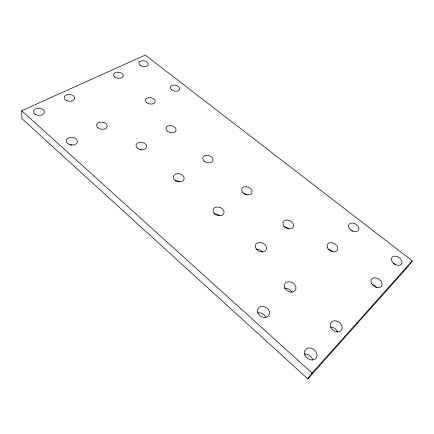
<?xml version="1.0" encoding="UTF-8"?>
<svg xmlns="http://www.w3.org/2000/svg" width="434" height="434" viewBox="0 0 434 434"><rect width="100%" height="100%" fill="white"/><g stroke="black" fill="none" stroke-linecap="round" stroke-linejoin="round"><path stroke-width="0.65" d="M307.831 378.915L312.084 373.066L412.3 260.872L145.265 55.085L21.7 110.713L21.852 118.59L307.831 378.915L407.488 267.16L412.3 260.872M21.7 110.713L312.084 373.066M70.541 144.994A5.523 3.83 4.7 0 1 71.973 145.032M258.084 312.876A6.331 5.203 31.6 0 1 265.841 317.259M284.449 288.317A6.092 4.769 31.1 0 1 291.946 292.467M304.641 354.025A6.716 5.42 40.6 0 1 312.626 359.781M330.86 326.921A6.439 4.964 38.1 0 1 337.614 332.346M372.133 284.346A6 4.275 35.3 0 1 376.528 287.671M328.115 249.338A5.702 4.118 30.3 0 1 332.656 251.948M351.377 230.411A5.506 3.808 30 0 1 352.576 231.186M393.486 263.335A5.783 3.949 34.2 0 1 395.488 264.811M140.171 149.73A5.295 3.711 10.5 0 1 141.077 149.893M175.564 180.945A5.42 3.955 14 0 1 179.6 181.775M214.537 214.076A5.577 4.204 18.9 0 1 219.837 215.703M255.935 249.273A5.783 4.448 25.1 0 1 262.391 251.991M284.319 226.819A5.555 4.069 25.8 0 1 288.898 229.081M243.81 193.732A5.354 3.863 20.6 0 1 247.217 195.018M146.746 102.668A4.975 3.201 11.5 0 0 155.003 102.272A4.975 3.201 11.5 0 0 149.079 97.552A4.975 3.201 11.5 0 0 146.746 102.668M114.847 76.916A4.883 3.016 9.5 0 0 123.044 76.644A4.883 3.016 9.5 0 0 117.413 72.158A4.883 3.016 9.5 0 0 114.847 76.916M349.11 227.931A5.577 3.808 29.7 0 0 358.104 230.66A5.577 3.808 29.7 0 0 354.003 223.277A5.577 3.808 29.7 0 0 349.11 227.931M66.315 100.39A5.257 3.364 5.9 0 0 74.588 98.485A5.257 3.364 5.9 0 0 67.216 94.623A5.257 3.364 5.9 0 0 66.315 100.39M35.626 114.565A5.506 3.58 3.5 0 0 44.425 112.493A5.506 3.58 3.5 0 0 36.852 108.451A5.506 3.58 3.5 0 0 35.626 114.565M140.204 65.236A4.703 2.843 11.2 0 0 148.027 65.029A4.703 2.843 11.2 0 0 142.466 60.738A4.703 2.843 11.2 0 0 140.204 65.236M171.68 89.843A4.796 3 13.1 0 0 179.551 89.518A4.796 3 13.1 0 0 173.714 85.01A4.796 3 13.1 0 0 171.68 89.843M97.916 127.786A5.349 3.591 7.7 0 0 106.959 127.227A5.349 3.591 7.7 0 0 100.883 122.084A5.349 3.591 7.7 0 0 97.916 127.786M68.626 144.131A5.593 3.835 5 0 0 77.431 141.777A5.593 3.835 5 0 0 69.559 137.551A5.593 3.835 5 0 0 68.626 144.131M257.807 312.952A6.423 5.235 31.1 0 0 268.299 316.115A6.423 5.235 31.1 0 0 264.452 306.632A6.423 5.235 31.1 0 0 257.807 312.952M284.802 287.818A6.174 4.79 30.7 0 0 294.849 290.851A6.174 4.79 30.7 0 0 290.899 282.013A6.174 4.79 30.7 0 0 284.802 287.818M327.572 247.988A5.778 4.123 30 0 0 336.914 250.819A5.778 4.123 30 0 0 332.851 242.964A5.778 4.123 30 0 0 327.572 247.988M305.021 355.229A6.819 5.458 39.9 0 0 315.865 358.489A6.819 5.458 39.9 0 0 311.373 348.225A6.819 5.458 39.9 0 0 305.021 355.229M330.849 327.426A6.532 4.991 37.6 0 0 341.222 330.551A6.532 4.991 37.6 0 0 336.665 321.019A6.532 4.991 37.6 0 0 330.849 327.426M371.623 283.538A6.081 4.286 34.9 0 0 381.247 286.451A6.081 4.286 34.9 0 0 376.636 278.015A6.081 4.286 34.9 0 0 371.623 283.538M392.086 261.512A5.859 3.955 33.8 0 0 401.336 264.317A5.859 3.955 33.8 0 0 396.719 256.413A5.859 3.955 33.8 0 0 392.086 261.512M256.342 249.1A5.859 4.459 24.9 0 0 266.053 249.93A5.859 4.459 24.9 0 0 260.302 242.443A5.859 4.459 24.9 0 0 256.342 249.1M213.973 213.094A5.647 4.215 18.8 0 0 223.51 214.005A5.647 4.215 18.8 0 0 218.253 207.018A5.647 4.215 18.8 0 0 213.973 213.094M175.021 180.175A5.485 3.96 14.1 0 0 184.032 179.318A5.485 3.96 14.1 0 0 177.305 173.687A5.485 3.96 14.1 0 0 175.021 180.175M137.453 148.249A5.36 3.716 10.6 0 0 146.399 147.576A5.36 3.716 10.6 0 0 140.057 142.271A5.36 3.716 10.6 0 0 137.453 148.249M167.491 131.187A5.127 3.439 13 0 0 175.938 130.634A5.127 3.439 13 0 0 169.699 125.61A5.127 3.439 13 0 0 167.491 131.187M204.398 161.329A5.257 3.656 16.3 0 0 212.899 160.602A5.257 3.656 16.3 0 0 206.302 155.296A5.257 3.656 16.3 0 0 204.398 161.329M242.568 192.333A5.42 3.868 20.6 0 0 251.633 193.271A5.42 3.868 20.6 0 0 246.387 186.718A5.42 3.868 20.6 0 0 242.568 192.333M283.988 226.157A5.626 4.074 25.6 0 0 293.205 227.02A5.626 4.074 25.6 0 0 287.498 220.022A5.626 4.074 25.6 0 0 283.988 226.157"/></g></svg>
